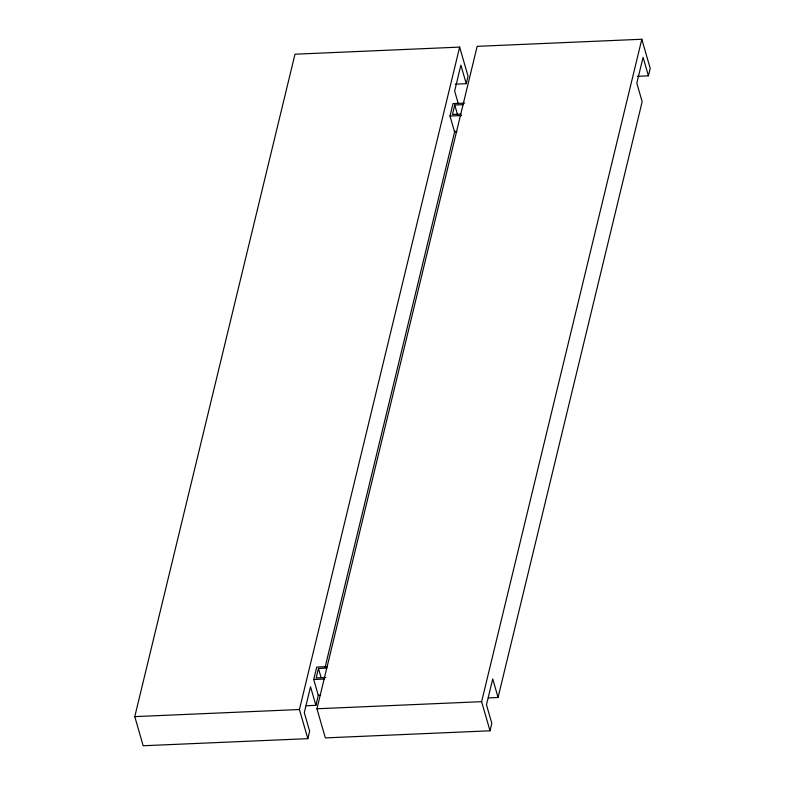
<?xml version="1.0" encoding="UTF-8"?>
<svg xmlns="http://www.w3.org/2000/svg" width="785" height="785" viewBox="0 0 785 785"><rect width="100%" height="100%" fill="white"/><g stroke="black" fill="none" stroke-linecap="round" stroke-linejoin="round"><path stroke-width="1.18" d="M306.14 705.754L315.894 705.332L310.546 686.796L304.295 712.652L309.643 731.188L307.838 738.656L143.184 745.75L134.775 716.617L294.983 54.204L459.647 47.1L468.056 76.233L466.251 83.691L455.271 84.172M307.838 738.656L299.428 709.522L459.647 47.1M320.643 695.284L318.308 695.382L313.715 679.496L316.728 667.064L327.237 666.612M456.919 131.831L454.584 131.929L449.991 116.043L453.004 103.61L464.681 103.11M326.933 668.104L318.465 668.467L316.178 677.916L325.863 677.494M463.219 104.65L454.741 105.013L452.454 114.463L460.932 114.1M315.894 705.332L318.494 694.607M325.118 667.201L454.809 131.007M488.319 697.904L498.073 697.482L492.725 678.937L486.464 704.802L491.822 723.338L490.017 730.796L325.353 737.9L316.944 708.767L477.162 46.344L641.816 39.25L650.225 68.383L648.42 75.841L637.449 76.312M490.017 730.796L481.607 701.672L641.816 39.25M498.073 697.482L642.169 101.707L636.821 83.161L643.072 57.305L648.42 75.841M449.991 116.043L461.668 115.542M313.715 679.496L324.225 679.045M134.775 716.617L299.428 709.522M316.944 708.767L481.607 701.672M466.251 83.691L460.893 65.155L454.643 91.021L458.322 103.757M454.741 105.013L457.694 115.228M318.465 668.467L321.085 677.543"/></g></svg>
